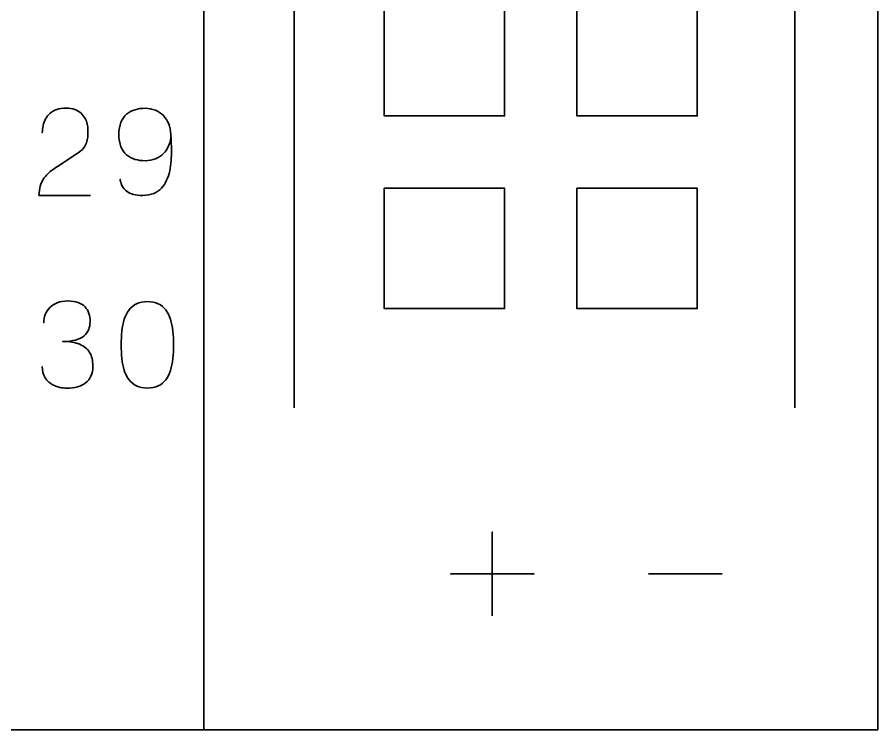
# Model space of a CAD drawing. Header units: centimetres. Extents: x -13.14 to -7.86, y -19.04 to -10.66.
# Drawn here: x -9 to -7.865, y -19.041 to -18.102 of the extents above; entities that cross this region are included whole.
import ezdxf

# ---------------------------------------------------------------- set-up
doc = ezdxf.new("R2010")
doc.units = ezdxf.units.CM
doc.header["$MEASUREMENT"] = 0
doc.layers.add('Layer 1', color=7, linetype='Continuous')

msp = doc.modelspace()

# ---------------------------------------------------------------- linework, layer by layer
at = {"layer": 'Layer 1', "color": 250, "lineweight": 35}
for points, knots in [([(-12.24632, -10.659), (-12.24632, -10.659), (-8.75382, -10.659), (-8.75382, -10.659), (-8.75382, -10.659), (-8.75382, -10.659), (-8.75382, -19.041), (-8.75382, -19.041), (-8.75382, -19.041), (-8.75382, -19.041), (-12.24632, -19.041), (-12.24632, -19.041), (-12.24632, -19.041), (-12.24632, -19.041), (-12.24632, -10.659), (-12.24632, -10.659)], [0, 0, 0, 0, 0.25, 0.25, 0.25, 0.25, 0.5, 0.5, 0.5, 0.5, 0.75, 0.75, 0.75, 0.75, 1, 1, 1, 1]), ([(-8.75386, -10.659), (-8.75386, -10.659), (-7.86486, -10.659), (-7.86486, -10.659), (-7.86486, -10.659), (-7.86486, -10.659), (-7.86486, -19.041), (-7.86486, -19.041), (-7.86486, -19.041), (-7.86486, -19.041), (-8.75386, -19.041), (-8.75386, -19.041), (-8.75386, -19.041), (-8.75386, -19.041), (-8.75386, -10.659), (-8.75386, -10.659)], [0, 0, 0, 0, 0.25, 0.25, 0.25, 0.25, 0.5, 0.5, 0.5, 0.5, 0.75, 0.75, 0.75, 0.75, 1, 1, 1, 1]), ([(-8.51573, -18.07303), (-8.51573, -18.07303), (-8.35698, -18.07303), (-8.35698, -18.07303), (-8.35698, -18.07303), (-8.35698, -18.07303), (-8.35698, -18.23178), (-8.35698, -18.23178), (-8.35698, -18.23178), (-8.35698, -18.23178), (-8.51573, -18.23178), (-8.51573, -18.23178), (-8.51573, -18.23178), (-8.51573, -18.23178), (-8.51573, -18.07303), (-8.51573, -18.07303)], [0, 0, 0, 0, 0.25, 0.25, 0.25, 0.25, 0.5, 0.5, 0.5, 0.5, 0.75, 0.75, 0.75, 0.75, 1, 1, 1, 1]), ([(-8.26173, -18.07303), (-8.26173, -18.07303), (-8.10298, -18.07303), (-8.10298, -18.07303), (-8.10298, -18.07303), (-8.10298, -18.07303), (-8.10298, -18.23178), (-8.10298, -18.23178), (-8.10298, -18.23178), (-8.10298, -18.23178), (-8.26173, -18.23178), (-8.26173, -18.23178), (-8.26173, -18.23178), (-8.26173, -18.23178), (-8.26173, -18.07303), (-8.26173, -18.07303)], [0, 0, 0, 0, 0.25, 0.25, 0.25, 0.25, 0.5, 0.5, 0.5, 0.5, 0.75, 0.75, 0.75, 0.75, 1, 1, 1, 1]), ([(-8.90313, -18.33654), (-8.90313, -18.33654), (-8.97109, -18.33654), (-8.97109, -18.33654), (-8.97109, -18.33654), (-8.97095, -18.33194), (-8.97037, -18.32788), (-8.9694, -18.32439), (-8.9694, -18.32439), (-8.96839, -18.32091), (-8.96705, -18.31784), (-8.96538, -18.3152), (-8.96538, -18.3152), (-8.96369, -18.31256), (-8.96177, -18.31021), (-8.95958, -18.30815), (-8.95958, -18.30815), (-8.95739, -18.30606), (-8.95504, -18.30416), (-8.9525, -18.30237), (-8.9525, -18.30237), (-8.94997, -18.3006), (-8.94735, -18.29883), (-8.94463, -18.29708), (-8.94463, -18.29708), (-8.94463, -18.29708), (-8.91754, -18.27902), (-8.91754, -18.27902), (-8.91754, -18.27902), (-8.91476, -18.27706), (-8.9126, -18.27493), (-8.91107, -18.27263), (-8.91107, -18.27263), (-8.90952, -18.27033), (-8.90844, -18.2679), (-8.90778, -18.26534), (-8.90778, -18.26534), (-8.90714, -18.2628), (-8.90675, -18.26019), (-8.90661, -18.25755), (-8.90661, -18.25755), (-8.90648, -18.25488), (-8.90643, -18.25221), (-8.90645, -18.24955), (-8.90645, -18.24955), (-8.90645, -18.24735), (-8.90675, -18.245), (-8.90733, -18.24247), (-8.90733, -18.24247), (-8.90793, -18.23996), (-8.90888, -18.23745), (-8.91023, -18.23497), (-8.91023, -18.23497), (-8.91157, -18.23248), (-8.91336, -18.23021), (-8.91561, -18.22815), (-8.91561, -18.22815), (-8.91785, -18.22612), (-8.92063, -18.22448), (-8.92393, -18.22324), (-8.92393, -18.22324), (-8.92723, -18.222), (-8.93111, -18.22137), (-8.9356, -18.22134), (-8.9356, -18.22134), (-8.94012, -18.22137), (-8.94411, -18.222), (-8.94754, -18.22321), (-8.94754, -18.22321), (-8.95097, -18.22443), (-8.9539, -18.22612), (-8.95633, -18.22826), (-8.95633, -18.22826), (-8.95876, -18.2304), (-8.96072, -18.23288), (-8.96225, -18.23565), (-8.96225, -18.23565), (-8.96377, -18.23843), (-8.96488, -18.24138), (-8.96559, -18.2445), (-8.96559, -18.2445), (-8.96631, -18.24762), (-8.96665, -18.25079), (-8.96665, -18.25398), (-8.96665, -18.25398), (-8.96665, -18.25079), (-8.96631, -18.24762), (-8.96559, -18.2445), (-8.96559, -18.2445), (-8.96488, -18.24138), (-8.96377, -18.23843), (-8.96225, -18.23565), (-8.96225, -18.23565), (-8.96072, -18.23288), (-8.95876, -18.2304), (-8.95633, -18.22826), (-8.95633, -18.22826), (-8.9539, -18.22612), (-8.95097, -18.22443), (-8.94754, -18.22321), (-8.94754, -18.22321), (-8.94411, -18.222), (-8.94012, -18.22137), (-8.9356, -18.22134), (-8.9356, -18.22134), (-8.93111, -18.22137), (-8.92723, -18.222), (-8.92393, -18.22324), (-8.92393, -18.22324), (-8.92063, -18.22448), (-8.91785, -18.22612), (-8.91561, -18.22815), (-8.91561, -18.22815), (-8.91336, -18.23021), (-8.91157, -18.23248), (-8.91023, -18.23497), (-8.91023, -18.23497), (-8.90888, -18.23745), (-8.90793, -18.23996), (-8.90733, -18.24247), (-8.90733, -18.24247), (-8.90675, -18.245), (-8.90645, -18.24735), (-8.90645, -18.24955), (-8.90645, -18.24955), (-8.90643, -18.25221), (-8.90648, -18.25488), (-8.90661, -18.25755), (-8.90661, -18.25755), (-8.90675, -18.26019), (-8.90714, -18.2628), (-8.90778, -18.26534), (-8.90778, -18.26534), (-8.90844, -18.2679), (-8.90952, -18.27033), (-8.91107, -18.27263), (-8.91107, -18.27263), (-8.9126, -18.27493), (-8.91476, -18.27706), (-8.91754, -18.27902), (-8.91754, -18.27902), (-8.91754, -18.27902), (-8.94463, -18.29708), (-8.94463, -18.29708), (-8.94463, -18.29708), (-8.94735, -18.29883), (-8.94997, -18.3006), (-8.9525, -18.30237), (-8.9525, -18.30237), (-8.95504, -18.30416), (-8.95739, -18.30606), (-8.95958, -18.30815), (-8.95958, -18.30815), (-8.96177, -18.31021), (-8.96369, -18.31256), (-8.96538, -18.3152), (-8.96538, -18.3152), (-8.96705, -18.31784), (-8.96839, -18.32091), (-8.9694, -18.32439), (-8.9694, -18.32439), (-8.97037, -18.32788), (-8.97095, -18.33194), (-8.97109, -18.33654), (-8.97109, -18.33654), (-8.97109, -18.33654), (-8.90313, -18.33654), (-8.90313, -18.33654)], [0, 0, 0, 0, 0.0238095, 0.0238095, 0.0238095, 0.0238095, 0.047619, 0.047619, 0.047619, 0.047619, 0.0714286, 0.0714286, 0.0714286, 0.0714286, 0.0952381, 0.0952381, 0.0952381, 0.0952381, 0.1190476, 0.1190476, 0.1190476, 0.1190476, 0.1428571, 0.1428571, 0.1428571, 0.1428571, 0.1666667, 0.1666667, 0.1666667, 0.1666667, 0.1904762, 0.1904762, 0.1904762, 0.1904762, 0.2142857, 0.2142857, 0.2142857, 0.2142857, 0.2380952, 0.2380952, 0.2380952, 0.2380952, 0.2619048, 0.2619048, 0.2619048, 0.2619048, 0.2857143, 0.2857143, 0.2857143, 0.2857143, 0.3095238, 0.3095238, 0.3095238, 0.3095238, 0.3333333, 0.3333333, 0.3333333, 0.3333333, 0.3571429, 0.3571429, 0.3571429, 0.3571429, 0.3809524, 0.3809524, 0.3809524, 0.3809524, 0.4047619, 0.4047619, 0.4047619, 0.4047619, 0.4285714, 0.4285714, 0.4285714, 0.4285714, 0.452381, 0.452381, 0.452381, 0.452381, 0.4761905, 0.4761905, 0.4761905, 0.4761905, 0.5, 0.5, 0.5, 0.5, 0.5238095, 0.5238095, 0.5238095, 0.5238095, 0.547619, 0.547619, 0.547619, 0.547619, 0.5714286, 0.5714286, 0.5714286, 0.5714286, 0.5952381, 0.5952381, 0.5952381, 0.5952381, 0.6190476, 0.6190476, 0.6190476, 0.6190476, 0.6428571, 0.6428571, 0.6428571, 0.6428571, 0.6666667, 0.6666667, 0.6666667, 0.6666667, 0.6904762, 0.6904762, 0.6904762, 0.6904762, 0.7142857, 0.7142857, 0.7142857, 0.7142857, 0.7380952, 0.7380952, 0.7380952, 0.7380952, 0.7619048, 0.7619048, 0.7619048, 0.7619048, 0.7857143, 0.7857143, 0.7857143, 0.7857143, 0.8095238, 0.8095238, 0.8095238, 0.8095238, 0.8333333, 0.8333333, 0.8333333, 0.8333333, 0.8571429, 0.8571429, 0.8571429, 0.8571429, 0.8809524, 0.8809524, 0.8809524, 0.8809524, 0.9047619, 0.9047619, 0.9047619, 0.9047619, 0.9285714, 0.9285714, 0.9285714, 0.9285714, 0.952381, 0.952381, 0.952381, 0.952381, 0.9761905, 0.9761905, 0.9761905, 0.9761905, 1, 1, 1, 1]), ([(-8.79713, -18.2562), (-8.79716, -18.2614), (-8.79803, -18.26613), (-8.79972, -18.27036), (-8.79972, -18.27036), (-8.80141, -18.27458), (-8.80376, -18.27823), (-8.80682, -18.28126), (-8.80682, -18.28126), (-8.80985, -18.2843), (-8.81342, -18.28663), (-8.81751, -18.28826), (-8.81751, -18.28826), (-8.82161, -18.2899), (-8.82607, -18.29072), (-8.83088, -18.29075), (-8.83088, -18.29075), (-8.83571, -18.29077), (-8.84022, -18.29016), (-8.84442, -18.28895), (-8.84442, -18.28895), (-8.84862, -18.28773), (-8.85229, -18.28578), (-8.85549, -18.28309), (-8.85549, -18.28309), (-8.85867, -18.28042), (-8.86118, -18.27685), (-8.86298, -18.27242), (-8.86298, -18.27242), (-8.86478, -18.26801), (-8.8657, -18.26259), (-8.86573, -18.2562), (-8.86573, -18.2562), (-8.8657, -18.24984), (-8.86478, -18.24445), (-8.86298, -18.24004), (-8.86298, -18.24004), (-8.86118, -18.23563), (-8.85867, -18.23206), (-8.85549, -18.22937), (-8.85549, -18.22937), (-8.85229, -18.22665), (-8.84862, -18.22469), (-8.84442, -18.22348), (-8.84442, -18.22348), (-8.84022, -18.22224), (-8.83571, -18.22163), (-8.83088, -18.22166), (-8.83088, -18.22166), (-8.82607, -18.22168), (-8.82163, -18.2225), (-8.81759, -18.22417), (-8.81759, -18.22417), (-8.81358, -18.2258), (-8.81004, -18.22815), (-8.80705, -18.23119), (-8.80705, -18.23119), (-8.80405, -18.23425), (-8.8017, -18.2379), (-8.79999, -18.24212), (-8.79999, -18.24212), (-8.79827, -18.24632), (-8.79732, -18.25102), (-8.79713, -18.2562), (-8.79713, -18.2562), (-8.79703, -18.25882), (-8.79687, -18.26196), (-8.79668, -18.2656), (-8.79668, -18.2656), (-8.79647, -18.26927), (-8.79637, -18.27324), (-8.79634, -18.27751), (-8.79634, -18.27751), (-8.79629, -18.28179), (-8.79645, -18.2862), (-8.79676, -18.29075), (-8.79676, -18.29075), (-8.79711, -18.29529), (-8.79774, -18.29975), (-8.79866, -18.30416), (-8.79866, -18.30416), (-8.79962, -18.30857), (-8.80096, -18.31272), (-8.80271, -18.3166), (-8.80271, -18.3166), (-8.80445, -18.32048), (-8.80671, -18.32392), (-8.80951, -18.3269), (-8.80951, -18.3269), (-8.81231, -18.32988), (-8.81574, -18.33224), (-8.81978, -18.33395), (-8.81978, -18.33395), (-8.82385, -18.33564), (-8.82866, -18.33651), (-8.8342, -18.33654), (-8.8342, -18.33654), (-8.83901, -18.33651), (-8.84308, -18.33604), (-8.84646, -18.33509), (-8.84646, -18.33509), (-8.84984, -18.33416), (-8.85261, -18.33292), (-8.85483, -18.33136), (-8.85483, -18.33136), (-8.85702, -18.32981), (-8.85875, -18.32809), (-8.86002, -18.32624), (-8.86002, -18.32624), (-8.86129, -18.32436), (-8.86224, -18.32252), (-8.86282, -18.32064), (-8.86282, -18.32064), (-8.86343, -18.31877), (-8.86382, -18.31705), (-8.86398, -18.31546), (-8.86398, -18.31546), (-8.86382, -18.31705), (-8.86343, -18.31877), (-8.86282, -18.32064), (-8.86282, -18.32064), (-8.86224, -18.32252), (-8.86129, -18.32436), (-8.86002, -18.32624), (-8.86002, -18.32624), (-8.85875, -18.32809), (-8.85702, -18.32981), (-8.85483, -18.33136), (-8.85483, -18.33136), (-8.85261, -18.33292), (-8.84984, -18.33416), (-8.84646, -18.33509), (-8.84646, -18.33509), (-8.84308, -18.33604), (-8.83901, -18.33651), (-8.8342, -18.33654), (-8.8342, -18.33654), (-8.82866, -18.33651), (-8.82385, -18.33564), (-8.81978, -18.33395), (-8.81978, -18.33395), (-8.81574, -18.33224), (-8.81231, -18.32988), (-8.80951, -18.3269), (-8.80951, -18.3269), (-8.80671, -18.32392), (-8.80445, -18.32048), (-8.80271, -18.3166), (-8.80271, -18.3166), (-8.80096, -18.31272), (-8.79962, -18.30857), (-8.79866, -18.30416), (-8.79866, -18.30416), (-8.79774, -18.29975), (-8.79711, -18.29529), (-8.79676, -18.29075), (-8.79676, -18.29075), (-8.79645, -18.2862), (-8.79629, -18.28179), (-8.79634, -18.27751), (-8.79634, -18.27751), (-8.79637, -18.27324), (-8.79647, -18.26927), (-8.79668, -18.2656), (-8.79668, -18.2656), (-8.79687, -18.26196), (-8.79703, -18.25882), (-8.79713, -18.2562), (-8.79713, -18.2562), (-8.79732, -18.25102), (-8.79827, -18.24632), (-8.79999, -18.24212), (-8.79999, -18.24212), (-8.8017, -18.2379), (-8.80405, -18.23425), (-8.80705, -18.23119), (-8.80705, -18.23119), (-8.81004, -18.22815), (-8.81358, -18.2258), (-8.81759, -18.22417), (-8.81759, -18.22417), (-8.82163, -18.2225), (-8.82607, -18.22168), (-8.83088, -18.22166), (-8.83088, -18.22166), (-8.83571, -18.22163), (-8.84022, -18.22224), (-8.84442, -18.22348), (-8.84442, -18.22348), (-8.84862, -18.22469), (-8.85229, -18.22665), (-8.85549, -18.22937), (-8.85549, -18.22937), (-8.85867, -18.23206), (-8.86118, -18.23563), (-8.86298, -18.24004), (-8.86298, -18.24004), (-8.86478, -18.24445), (-8.8657, -18.24984), (-8.86573, -18.2562), (-8.86573, -18.2562), (-8.8657, -18.26259), (-8.86478, -18.26801), (-8.86298, -18.27242), (-8.86298, -18.27242), (-8.86118, -18.27685), (-8.85867, -18.28042), (-8.85549, -18.28309), (-8.85549, -18.28309), (-8.85229, -18.28578), (-8.84862, -18.28773), (-8.84442, -18.28895), (-8.84442, -18.28895), (-8.84022, -18.29016), (-8.83571, -18.29077), (-8.83088, -18.29075), (-8.83088, -18.29075), (-8.82607, -18.29072), (-8.82161, -18.2899), (-8.81751, -18.28826), (-8.81751, -18.28826), (-8.81342, -18.28663), (-8.80985, -18.2843), (-8.80682, -18.28126), (-8.80682, -18.28126), (-8.80376, -18.27823), (-8.80141, -18.27458), (-8.79972, -18.27036), (-8.79972, -18.27036), (-8.79803, -18.26613), (-8.79716, -18.2614), (-8.79713, -18.2562)], [0, 0, 0, 0, 0.0172414, 0.0172414, 0.0172414, 0.0172414, 0.0344828, 0.0344828, 0.0344828, 0.0344828, 0.0517241, 0.0517241, 0.0517241, 0.0517241, 0.0689655, 0.0689655, 0.0689655, 0.0689655, 0.0862069, 0.0862069, 0.0862069, 0.0862069, 0.1034483, 0.1034483, 0.1034483, 0.1034483, 0.1206897, 0.1206897, 0.1206897, 0.1206897, 0.137931, 0.137931, 0.137931, 0.137931, 0.1551724, 0.1551724, 0.1551724, 0.1551724, 0.1724138, 0.1724138, 0.1724138, 0.1724138, 0.1896552, 0.1896552, 0.1896552, 0.1896552, 0.2068966, 0.2068966, 0.2068966, 0.2068966, 0.2241379, 0.2241379, 0.2241379, 0.2241379, 0.2413793, 0.2413793, 0.2413793, 0.2413793, 0.2586207, 0.2586207, 0.2586207, 0.2586207, 0.2758621, 0.2758621, 0.2758621, 0.2758621, 0.2931034, 0.2931034, 0.2931034, 0.2931034, 0.3103448, 0.3103448, 0.3103448, 0.3103448, 0.3275862, 0.3275862, 0.3275862, 0.3275862, 0.3448276, 0.3448276, 0.3448276, 0.3448276, 0.362069, 0.362069, 0.362069, 0.362069, 0.3793103, 0.3793103, 0.3793103, 0.3793103, 0.3965517, 0.3965517, 0.3965517, 0.3965517, 0.4137931, 0.4137931, 0.4137931, 0.4137931, 0.4310345, 0.4310345, 0.4310345, 0.4310345, 0.4482759, 0.4482759, 0.4482759, 0.4482759, 0.4655172, 0.4655172, 0.4655172, 0.4655172, 0.4827586, 0.4827586, 0.4827586, 0.4827586, 0.5, 0.5, 0.5, 0.5, 0.5172414, 0.5172414, 0.5172414, 0.5172414, 0.5344828, 0.5344828, 0.5344828, 0.5344828, 0.5517241, 0.5517241, 0.5517241, 0.5517241, 0.5689655, 0.5689655, 0.5689655, 0.5689655, 0.5862069, 0.5862069, 0.5862069, 0.5862069, 0.6034483, 0.6034483, 0.6034483, 0.6034483, 0.6206897, 0.6206897, 0.6206897, 0.6206897, 0.637931, 0.637931, 0.637931, 0.637931, 0.6551724, 0.6551724, 0.6551724, 0.6551724, 0.6724138, 0.6724138, 0.6724138, 0.6724138, 0.6896552, 0.6896552, 0.6896552, 0.6896552, 0.7068966, 0.7068966, 0.7068966, 0.7068966, 0.7241379, 0.7241379, 0.7241379, 0.7241379, 0.7413793, 0.7413793, 0.7413793, 0.7413793, 0.7586207, 0.7586207, 0.7586207, 0.7586207, 0.7758621, 0.7758621, 0.7758621, 0.7758621, 0.7931034, 0.7931034, 0.7931034, 0.7931034, 0.8103448, 0.8103448, 0.8103448, 0.8103448, 0.8275862, 0.8275862, 0.8275862, 0.8275862, 0.8448276, 0.8448276, 0.8448276, 0.8448276, 0.862069, 0.862069, 0.862069, 0.862069, 0.8793103, 0.8793103, 0.8793103, 0.8793103, 0.8965517, 0.8965517, 0.8965517, 0.8965517, 0.9137931, 0.9137931, 0.9137931, 0.9137931, 0.9310345, 0.9310345, 0.9310345, 0.9310345, 0.9482759, 0.9482759, 0.9482759, 0.9482759, 0.9655172, 0.9655172, 0.9655172, 0.9655172, 0.9827586, 0.9827586, 0.9827586, 0.9827586, 1, 1, 1, 1]), ([(-8.51573, -18.32703), (-8.51573, -18.32703), (-8.35698, -18.32703), (-8.35698, -18.32703), (-8.35698, -18.32703), (-8.35698, -18.32703), (-8.35698, -18.48578), (-8.35698, -18.48578), (-8.35698, -18.48578), (-8.35698, -18.48578), (-8.51573, -18.48578), (-8.51573, -18.48578), (-8.51573, -18.48578), (-8.51573, -18.48578), (-8.51573, -18.32703), (-8.51573, -18.32703)], [0, 0, 0, 0, 0.25, 0.25, 0.25, 0.25, 0.5, 0.5, 0.5, 0.5, 0.75, 0.75, 0.75, 0.75, 1, 1, 1, 1]), ([(-8.26173, -18.32703), (-8.26173, -18.32703), (-8.10298, -18.32703), (-8.10298, -18.32703), (-8.10298, -18.32703), (-8.10298, -18.32703), (-8.10298, -18.48578), (-8.10298, -18.48578), (-8.10298, -18.48578), (-8.10298, -18.48578), (-8.26173, -18.48578), (-8.26173, -18.48578), (-8.26173, -18.48578), (-8.26173, -18.48578), (-8.26173, -18.32703), (-8.26173, -18.32703)], [0, 0, 0, 0, 0.25, 0.25, 0.25, 0.25, 0.5, 0.5, 0.5, 0.5, 0.75, 0.75, 0.75, 0.75, 1, 1, 1, 1]), ([(-8.96689, -18.56186), (-8.96686, -18.56756), (-8.96554, -18.57253), (-8.96292, -18.57683), (-8.96292, -18.57683), (-8.96031, -18.58111), (-8.9566, -18.58447), (-8.95174, -18.58687), (-8.95174, -18.58687), (-8.94688, -18.58927), (-8.94104, -18.59049), (-8.93425, -18.59054), (-8.93425, -18.59054), (-8.92916, -18.59054), (-8.92453, -18.59001), (-8.92034, -18.5889), (-8.92034, -18.5889), (-8.91616, -18.58779), (-8.91257, -18.58608), (-8.90953, -18.58373), (-8.90953, -18.58373), (-8.90651, -18.58138), (-8.90418, -18.57834), (-8.90252, -18.57464), (-8.90252, -18.57464), (-8.90088, -18.57092), (-8.90006, -18.56645), (-8.90004, -18.56122), (-8.90004, -18.56122), (-8.90001, -18.55425), (-8.90144, -18.54836), (-8.90426, -18.54358), (-8.90426, -18.54358), (-8.90708, -18.5388), (-8.91146, -18.53521), (-8.91735, -18.53275), (-8.91735, -18.53275), (-8.92324, -18.5303), (-8.93079, -18.52906), (-8.93996, -18.52906), (-8.93996, -18.52906), (-8.93312, -18.52908), (-8.92739, -18.52845), (-8.92271, -18.52716), (-8.92271, -18.52716), (-8.91806, -18.52586), (-8.91434, -18.52404), (-8.91154, -18.52166), (-8.91154, -18.52166), (-8.90874, -18.51931), (-8.90671, -18.51651), (-8.9055, -18.51329), (-8.9055, -18.51329), (-8.90426, -18.5101), (-8.90365, -18.50658), (-8.90368, -18.50275), (-8.90368, -18.50275), (-8.90365, -18.49892), (-8.90418, -18.49538), (-8.90524, -18.49211), (-8.90524, -18.49211), (-8.90627, -18.48884), (-8.90795, -18.48596), (-8.91025, -18.4835), (-8.91025, -18.4835), (-8.91254, -18.48104), (-8.91558, -18.47912), (-8.91931, -18.47774), (-8.91931, -18.47774), (-8.92306, -18.47637), (-8.92762, -18.47568), (-8.93299, -18.47566), (-8.93299, -18.47566), (-8.93832, -18.47568), (-8.943, -18.47648), (-8.94696, -18.47801), (-8.94696, -18.47801), (-8.95094, -18.47954), (-8.95422, -18.48163), (-8.95686, -18.48429), (-8.95686, -18.48429), (-8.95947, -18.48696), (-8.96142, -18.49), (-8.96271, -18.49343), (-8.96271, -18.49343), (-8.96403, -18.49686), (-8.96467, -18.50051), (-8.96467, -18.50434), (-8.96467, -18.50434), (-8.96467, -18.50051), (-8.96403, -18.49686), (-8.96271, -18.49343), (-8.96271, -18.49343), (-8.96142, -18.49), (-8.95947, -18.48696), (-8.95686, -18.48429), (-8.95686, -18.48429), (-8.95422, -18.48163), (-8.95094, -18.47954), (-8.94696, -18.47801), (-8.94696, -18.47801), (-8.943, -18.47648), (-8.93832, -18.47568), (-8.93299, -18.47566), (-8.93299, -18.47566), (-8.92762, -18.47568), (-8.92306, -18.47637), (-8.91931, -18.47774), (-8.91931, -18.47774), (-8.91558, -18.47912), (-8.91254, -18.48104), (-8.91025, -18.4835), (-8.91025, -18.4835), (-8.90795, -18.48596), (-8.90627, -18.48884), (-8.90524, -18.49211), (-8.90524, -18.49211), (-8.90418, -18.49538), (-8.90365, -18.49892), (-8.90368, -18.50275), (-8.90368, -18.50275), (-8.90365, -18.50658), (-8.90426, -18.5101), (-8.9055, -18.51329), (-8.9055, -18.51329), (-8.90671, -18.51651), (-8.90874, -18.51931), (-8.91154, -18.52166), (-8.91154, -18.52166), (-8.91434, -18.52404), (-8.91806, -18.52586), (-8.92271, -18.52716), (-8.92271, -18.52716), (-8.92739, -18.52845), (-8.93312, -18.52908), (-8.93996, -18.52906), (-8.93996, -18.52906), (-8.93079, -18.52906), (-8.92324, -18.5303), (-8.91735, -18.53275), (-8.91735, -18.53275), (-8.91146, -18.53521), (-8.90708, -18.5388), (-8.90426, -18.54358), (-8.90426, -18.54358), (-8.90144, -18.54836), (-8.90001, -18.55425), (-8.90004, -18.56122), (-8.90004, -18.56122), (-8.90006, -18.56645), (-8.90088, -18.57092), (-8.90252, -18.57464), (-8.90252, -18.57464), (-8.90418, -18.57834), (-8.90651, -18.58138), (-8.90953, -18.58373), (-8.90953, -18.58373), (-8.91257, -18.58608), (-8.91616, -18.58779), (-8.92034, -18.5889), (-8.92034, -18.5889), (-8.92453, -18.59001), (-8.92916, -18.59054), (-8.93425, -18.59054), (-8.93425, -18.59054), (-8.94104, -18.59049), (-8.94688, -18.58927), (-8.95174, -18.58687), (-8.95174, -18.58687), (-8.9566, -18.58447), (-8.96031, -18.58111), (-8.96292, -18.57683), (-8.96292, -18.57683), (-8.96554, -18.57253), (-8.96686, -18.56756), (-8.96689, -18.56186)], [0, 0, 0, 0, 0.0227273, 0.0227273, 0.0227273, 0.0227273, 0.0454545, 0.0454545, 0.0454545, 0.0454545, 0.0681818, 0.0681818, 0.0681818, 0.0681818, 0.0909091, 0.0909091, 0.0909091, 0.0909091, 0.1136364, 0.1136364, 0.1136364, 0.1136364, 0.1363636, 0.1363636, 0.1363636, 0.1363636, 0.1590909, 0.1590909, 0.1590909, 0.1590909, 0.1818182, 0.1818182, 0.1818182, 0.1818182, 0.2045455, 0.2045455, 0.2045455, 0.2045455, 0.2272727, 0.2272727, 0.2272727, 0.2272727, 0.25, 0.25, 0.25, 0.25, 0.2727273, 0.2727273, 0.2727273, 0.2727273, 0.2954545, 0.2954545, 0.2954545, 0.2954545, 0.3181818, 0.3181818, 0.3181818, 0.3181818, 0.3409091, 0.3409091, 0.3409091, 0.3409091, 0.3636364, 0.3636364, 0.3636364, 0.3636364, 0.3863636, 0.3863636, 0.3863636, 0.3863636, 0.4090909, 0.4090909, 0.4090909, 0.4090909, 0.4318182, 0.4318182, 0.4318182, 0.4318182, 0.4545455, 0.4545455, 0.4545455, 0.4545455, 0.4772727, 0.4772727, 0.4772727, 0.4772727, 0.5, 0.5, 0.5, 0.5, 0.5227273, 0.5227273, 0.5227273, 0.5227273, 0.5454545, 0.5454545, 0.5454545, 0.5454545, 0.5681818, 0.5681818, 0.5681818, 0.5681818, 0.5909091, 0.5909091, 0.5909091, 0.5909091, 0.6136364, 0.6136364, 0.6136364, 0.6136364, 0.6363636, 0.6363636, 0.6363636, 0.6363636, 0.6590909, 0.6590909, 0.6590909, 0.6590909, 0.6818182, 0.6818182, 0.6818182, 0.6818182, 0.7045455, 0.7045455, 0.7045455, 0.7045455, 0.7272727, 0.7272727, 0.7272727, 0.7272727, 0.75, 0.75, 0.75, 0.75, 0.7727273, 0.7727273, 0.7727273, 0.7727273, 0.7954545, 0.7954545, 0.7954545, 0.7954545, 0.8181818, 0.8181818, 0.8181818, 0.8181818, 0.8409091, 0.8409091, 0.8409091, 0.8409091, 0.8636364, 0.8636364, 0.8636364, 0.8636364, 0.8863636, 0.8863636, 0.8863636, 0.8863636, 0.9090909, 0.9090909, 0.9090909, 0.9090909, 0.9318182, 0.9318182, 0.9318182, 0.9318182, 0.9545455, 0.9545455, 0.9545455, 0.9545455, 0.9772727, 0.9772727, 0.9772727, 0.9772727, 1, 1, 1, 1]), ([(-8.8281, -18.59054), (-8.82256, -18.59051), (-8.81778, -18.58954), (-8.81379, -18.58763), (-8.81379, -18.58763), (-8.80983, -18.58573), (-8.80653, -18.58301), (-8.80388, -18.57955), (-8.80388, -18.57955), (-8.80128, -18.57607), (-8.79922, -18.57195), (-8.79769, -18.56719), (-8.79769, -18.56719), (-8.79618, -18.56244), (-8.7951, -18.55724), (-8.79449, -18.55153), (-8.79449, -18.55153), (-8.79386, -18.54583), (-8.79354, -18.53983), (-8.79357, -18.53349), (-8.79357, -18.53349), (-8.79354, -18.52718), (-8.79386, -18.52119), (-8.79449, -18.51551), (-8.79449, -18.51551), (-8.7951, -18.50983), (-8.79618, -18.5046), (-8.79769, -18.49985), (-8.79769, -18.49985), (-8.79922, -18.49512), (-8.80128, -18.491), (-8.80388, -18.48749), (-8.80388, -18.48749), (-8.80653, -18.484), (-8.80983, -18.48128), (-8.81379, -18.47938), (-8.81379, -18.47938), (-8.81778, -18.47745), (-8.82256, -18.47648), (-8.8281, -18.47645), (-8.8281, -18.47645), (-8.83365, -18.47648), (-8.83843, -18.47745), (-8.84242, -18.47938), (-8.84242, -18.47938), (-8.84638, -18.48128), (-8.84968, -18.484), (-8.85232, -18.48749), (-8.85232, -18.48749), (-8.85492, -18.491), (-8.85698, -18.49512), (-8.85852, -18.49985), (-8.85852, -18.49985), (-8.86002, -18.5046), (-8.8611, -18.50983), (-8.86171, -18.51551), (-8.86171, -18.51551), (-8.86235, -18.52119), (-8.86266, -18.52718), (-8.86264, -18.53349), (-8.86264, -18.53349), (-8.86266, -18.53983), (-8.86235, -18.54583), (-8.86171, -18.55153), (-8.86171, -18.55153), (-8.8611, -18.55724), (-8.86002, -18.56244), (-8.85852, -18.56719), (-8.85852, -18.56719), (-8.85698, -18.57195), (-8.85492, -18.57607), (-8.85232, -18.57955), (-8.85232, -18.57955), (-8.84968, -18.58301), (-8.84638, -18.58573), (-8.84242, -18.58763), (-8.84242, -18.58763), (-8.83843, -18.58954), (-8.83365, -18.59051), (-8.8281, -18.59054)], [0, 0, 0, 0, 0.05, 0.05, 0.05, 0.05, 0.1, 0.1, 0.1, 0.1, 0.15, 0.15, 0.15, 0.15, 0.2, 0.2, 0.2, 0.2, 0.25, 0.25, 0.25, 0.25, 0.3, 0.3, 0.3, 0.3, 0.35, 0.35, 0.35, 0.35, 0.4, 0.4, 0.4, 0.4, 0.45, 0.45, 0.45, 0.45, 0.5, 0.5, 0.5, 0.5, 0.55, 0.55, 0.55, 0.55, 0.6, 0.6, 0.6, 0.6, 0.65, 0.65, 0.65, 0.65, 0.7, 0.7, 0.7, 0.7, 0.75, 0.75, 0.75, 0.75, 0.8, 0.8, 0.8, 0.8, 0.85, 0.85, 0.85, 0.85, 0.9, 0.9, 0.9, 0.9, 0.95, 0.95, 0.95, 0.95, 1, 1, 1, 1]), ([(-8.8281, -18.59054), (-8.82256, -18.59051), (-8.81778, -18.58954), (-8.81379, -18.58763), (-8.81379, -18.58763), (-8.80983, -18.58573), (-8.80653, -18.58301), (-8.80388, -18.57955), (-8.80388, -18.57955), (-8.80128, -18.57607), (-8.79922, -18.57195), (-8.79769, -18.56719), (-8.79769, -18.56719), (-8.79618, -18.56244), (-8.7951, -18.55724), (-8.79449, -18.55153), (-8.79449, -18.55153), (-8.79386, -18.54583), (-8.79354, -18.53983), (-8.79357, -18.53349), (-8.79357, -18.53349), (-8.79354, -18.52718), (-8.79386, -18.52119), (-8.79449, -18.51551), (-8.79449, -18.51551), (-8.7951, -18.50983), (-8.79618, -18.5046), (-8.79769, -18.49985), (-8.79769, -18.49985), (-8.79922, -18.49512), (-8.80128, -18.491), (-8.80388, -18.48749), (-8.80388, -18.48749), (-8.80653, -18.484), (-8.80983, -18.48128), (-8.81379, -18.47938), (-8.81379, -18.47938), (-8.81778, -18.47745), (-8.82256, -18.47648), (-8.8281, -18.47645), (-8.8281, -18.47645), (-8.83365, -18.47648), (-8.83843, -18.47745), (-8.84242, -18.47938), (-8.84242, -18.47938), (-8.84638, -18.48128), (-8.84968, -18.484), (-8.85232, -18.48749), (-8.85232, -18.48749), (-8.85492, -18.491), (-8.85698, -18.49512), (-8.85852, -18.49985), (-8.85852, -18.49985), (-8.86002, -18.5046), (-8.8611, -18.50983), (-8.86171, -18.51551), (-8.86171, -18.51551), (-8.86235, -18.52119), (-8.86266, -18.52718), (-8.86264, -18.53349), (-8.86264, -18.53349), (-8.86266, -18.53983), (-8.86235, -18.54583), (-8.86171, -18.55153), (-8.86171, -18.55153), (-8.8611, -18.55724), (-8.86002, -18.56244), (-8.85852, -18.56719), (-8.85852, -18.56719), (-8.85698, -18.57195), (-8.85492, -18.57607), (-8.85232, -18.57955), (-8.85232, -18.57955), (-8.84968, -18.58301), (-8.84638, -18.58573), (-8.84242, -18.58763), (-8.84242, -18.58763), (-8.83843, -18.58954), (-8.83365, -18.59051), (-8.8281, -18.59054)], [0, 0, 0, 0, 0.05, 0.05, 0.05, 0.05, 0.1, 0.1, 0.1, 0.1, 0.15, 0.15, 0.15, 0.15, 0.2, 0.2, 0.2, 0.2, 0.25, 0.25, 0.25, 0.25, 0.3, 0.3, 0.3, 0.3, 0.35, 0.35, 0.35, 0.35, 0.4, 0.4, 0.4, 0.4, 0.45, 0.45, 0.45, 0.45, 0.5, 0.5, 0.5, 0.5, 0.55, 0.55, 0.55, 0.55, 0.6, 0.6, 0.6, 0.6, 0.65, 0.65, 0.65, 0.65, 0.7, 0.7, 0.7, 0.7, 0.75, 0.75, 0.75, 0.75, 0.8, 0.8, 0.8, 0.8, 0.85, 0.85, 0.85, 0.85, 0.9, 0.9, 0.9, 0.9, 0.95, 0.95, 0.95, 0.95, 1, 1, 1, 1]), ([(-8.37324, -18.8907), (-8.37324, -18.8907), (-8.37324, -18.8355), (-8.37324, -18.8355), (-8.37324, -18.8355), (-8.37324, -18.8355), (-8.42826, -18.8355), (-8.42826, -18.8355), (-8.42826, -18.8355), (-8.42826, -18.8355), (-8.37324, -18.8355), (-8.37324, -18.8355), (-8.37324, -18.8355), (-8.37324, -18.8355), (-8.37324, -18.78031), (-8.37324, -18.78031), (-8.37324, -18.78031), (-8.37324, -18.78031), (-8.37324, -18.8355), (-8.37324, -18.8355), (-8.37324, -18.8355), (-8.37324, -18.8355), (-8.31821, -18.8355), (-8.31821, -18.8355), (-8.31821, -18.8355), (-8.31821, -18.8355), (-8.37324, -18.8355), (-8.37324, -18.8355), (-8.37324, -18.8355), (-8.37324, -18.8355), (-8.37324, -18.8907), (-8.37324, -18.8907)], [0, 0, 0, 0, 0.125, 0.125, 0.125, 0.125, 0.25, 0.25, 0.25, 0.25, 0.375, 0.375, 0.375, 0.375, 0.5, 0.5, 0.5, 0.5, 0.625, 0.625, 0.625, 0.625, 0.75, 0.75, 0.75, 0.75, 0.875, 0.875, 0.875, 0.875, 1, 1, 1, 1]), ([(-8.1673, -18.8355), (-8.1673, -18.8355), (-8.07038, -18.8355), (-8.07038, -18.8355), (-8.07038, -18.8355), (-8.07038, -18.8355), (-8.1673, -18.8355), (-8.1673, -18.8355)], [0, 0, 0, 0, 0.5, 0.5, 0.5, 0.5, 1, 1, 1, 1])]:
    msp.add_open_spline(points, degree=3, knots=knots, dxfattribs=at)
at = {"layer": 'Layer 1', "color": 1, "lineweight": 35}
msp.add_open_spline([(-8.63448, -11.08422), (-8.63448, -11.08422), (-8.63448, -18.61659), (-8.63448, -18.61659)], degree=3, dxfattribs=at)
at = {"layer": 'Layer 1', "color": 186, "lineweight": 35}
msp.add_open_spline([(-7.97408, -11.08422), (-7.97408, -11.08422), (-7.97408, -18.61659), (-7.97408, -18.61659)], degree=3, dxfattribs=at)

doc.saveas('drawing.dxf')
